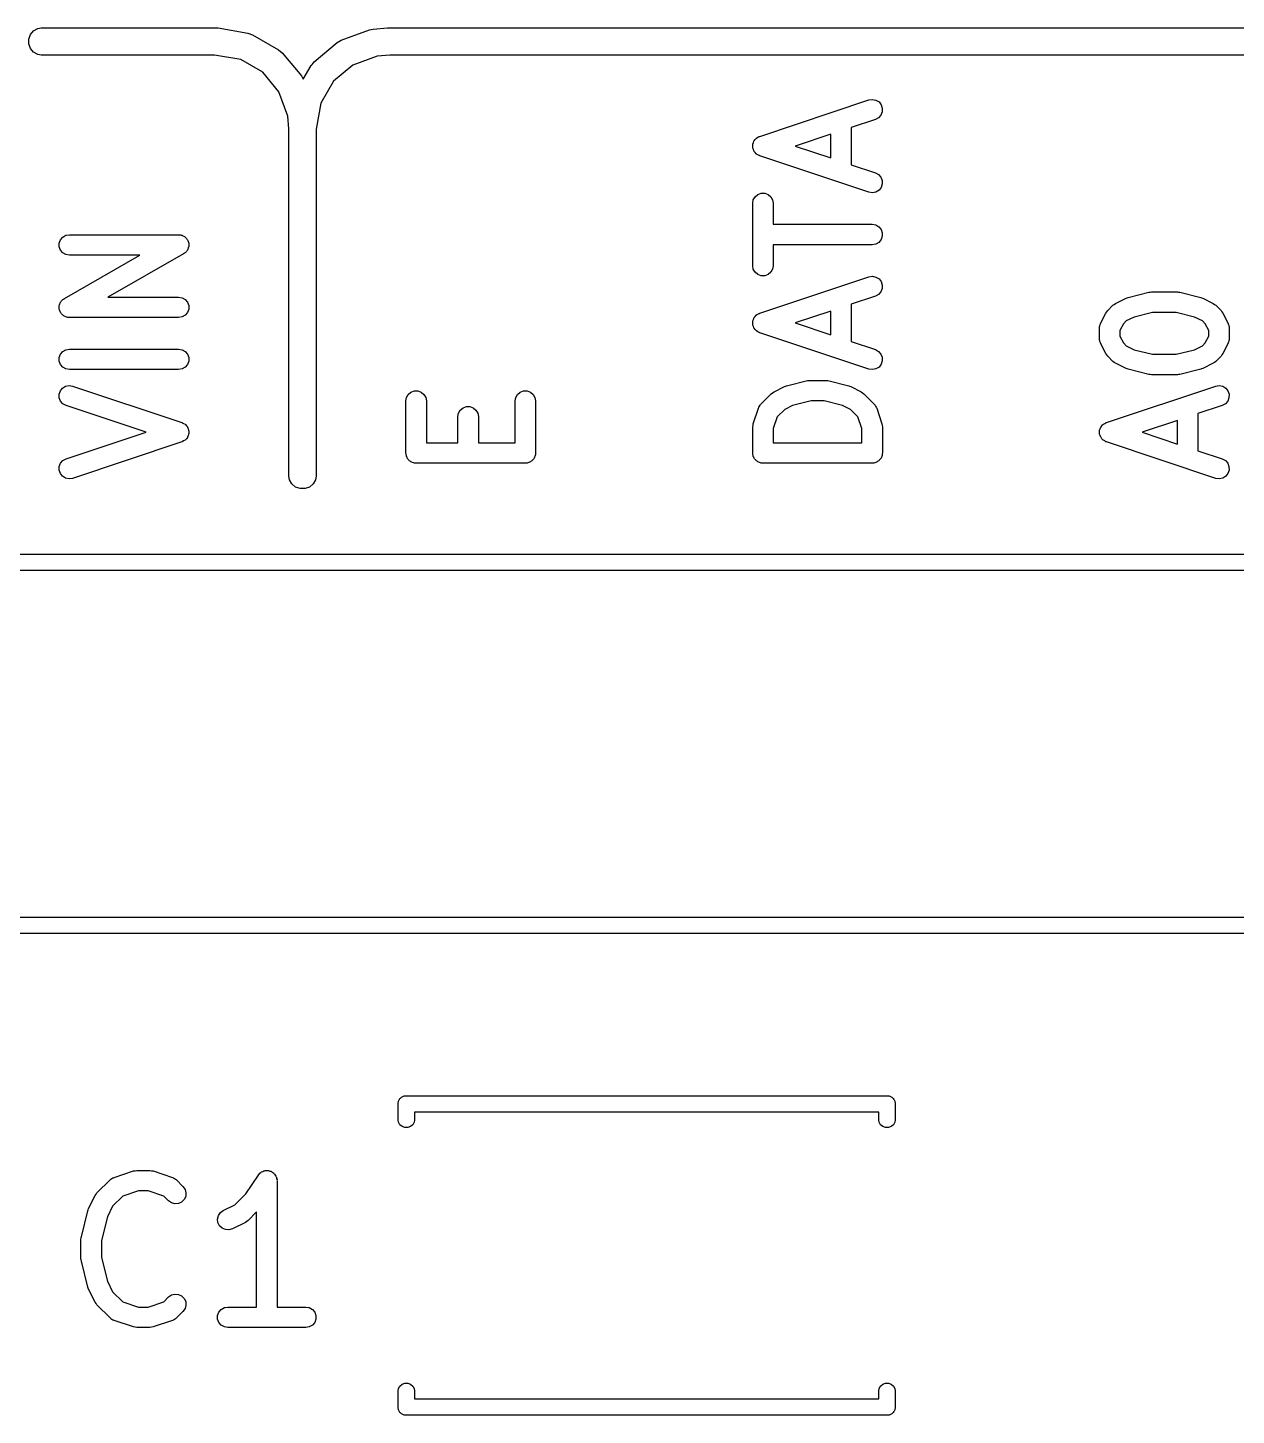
# Model space of a CAD drawing. Extents: x 105.8 to 188.8, y -135.8 to -88.1.
# Drawn here: x 146.58 to 155.43, y -98.96 to -88.8 of the extents above; entities that cross this region are included whole.
import ezdxf

# ---------------------------------------------------------------- set-up
doc = ezdxf.new("R2010")
doc.units = 0
doc.header["$MEASUREMENT"] = 0
doc.layers.add('BLACK', color=7, linetype='CONTINUOUS')

msp = doc.modelspace()

# ---------------------------------------------------------------- linework, layer by layer
at = {"layer": 'BLACK', "linetype": 'CONTINUOUS'}
for p, q in [((146.585, -88.8824), (146.597, -88.8492)), ((146.585, -88.9176), (146.585, -88.8824)), ((146.597, -88.8492), (146.62, -88.8222)), ((146.62, -88.8222), (146.65, -88.8046)), ((146.65, -88.8046), (146.676, -88.8)), ((146.676, -88.8), (147.964, -88.8)), ((147.964, -88.8), (147.972, -88.8015)), ((147.972, -88.8015), (147.972, -88.8015)), ((147.972, -88.8015), (148.19, -88.8398)), ((148.19, -88.8398), (148.222, -88.8517)), ((148.222, -88.8517), (148.222, -88.8517)), ((148.222, -88.8517), (148.413, -88.962)), ((148.843, -88.9085), (148.873, -88.8911)), ((148.873, -88.8911), (149.081, -88.8157)), ((149.081, -88.8157), (149.093, -88.8134)), ((149.093, -88.8134), (149.106, -88.81)), ((149.106, -88.81), (149.212, -88.8008)), ((149.212, -88.8008), (149.216, -88.8)), ((149.216, -88.8), (155.584, -88.8)), ((146.597, -88.9508), (146.585, -88.9176)), ((146.62, -88.9778), (146.597, -88.9508)), ((146.65, -88.9954), (146.62, -88.9778)), ((146.676, -89), (146.65, -88.9954)), ((147.946, -89), (146.676, -89)), ((148.137, -89.0337), (147.946, -89)), ((148.413, -88.962), (148.44, -88.9843)), ((148.44, -88.9843), (148.582, -89.1532)), ((148.674, -89.0502), (148.843, -88.9085)), ((149.229, -89), (149.137, -89.0081)), ((155.584, -89), (149.229, -89)), ((148.298, -89.1263), (148.137, -89.0337)), ((148.595, -89.176), (148.652, -89.0768)), ((148.652, -89.0768), (148.659, -89.0689)), ((148.659, -89.0689), (148.674, -89.0502)), ((148.958, -89.073), (148.816, -89.1921)), ((149.137, -89.0081), (148.958, -89.073)), ((148.417, -89.2683), (148.298, -89.1263)), ((148.582, -89.1532), (148.595, -89.176)), ((148.816, -89.1921), (148.724, -89.3525)), ((148.482, -89.4466), (148.417, -89.2683)), ((148.724, -89.3525), (148.69, -89.5438)), ((151.938, -89.5953), (152.738, -89.3286)), ((152.738, -89.3286), (152.764, -89.3248)), ((152.764, -89.3248), (152.789, -89.33)), ((152.789, -89.33), (152.812, -89.3436)), ((152.812, -89.3436), (152.828, -89.364)), ((152.828, -89.364), (152.836, -89.3887)), ((152.836, -89.3887), (152.835, -89.4148)), ((148.49, -89.5394), (148.482, -89.4466)), ((152.786, -89.4709), (152.608, -89.53)), ((152.809, -89.4585), (152.786, -89.4709)), ((152.826, -89.439), (152.809, -89.4585)), ((152.835, -89.4148), (152.826, -89.439)), ((148.49, -92.0837), (148.49, -89.5394)), ((148.69, -89.5438), (148.69, -92.0837)), ((151.905, -89.6189), (151.912, -89.6103)), ((151.912, -89.6103), (151.914, -89.6092)), ((151.914, -89.6092), (151.915, -89.6077)), ((151.915, -89.6077), (151.925, -89.6024)), ((151.925, -89.6024), (151.934, -89.5967)), ((151.934, -89.5967), (151.936, -89.5962)), ((151.936, -89.5962), (151.938, -89.5953)), ((152.458, -89.58), (152.199, -89.6664)), ((152.458, -89.7528), (152.458, -89.58)), ((152.608, -89.53), (152.608, -89.8028)), ((151.888, -89.6514), (151.892, -89.6411)), ((151.888, -89.6534), (151.888, -89.6514)), ((151.888, -89.6554), (151.888, -89.6534)), ((151.888, -89.6664), (151.888, -89.6554)), ((151.888, -89.6774), (151.888, -89.6664)), ((151.888, -89.6794), (151.888, -89.6774)), ((151.888, -89.6814), (151.888, -89.6794)), ((151.892, -89.6917), (151.888, -89.6814)), ((151.892, -89.6411), (151.896, -89.6307)), ((151.896, -89.7021), (151.892, -89.6917)), ((151.896, -89.6307), (151.897, -89.6291)), ((151.897, -89.7037), (151.896, -89.7021)), ((151.897, -89.6291), (151.898, -89.6271)), ((151.898, -89.7057), (151.897, -89.7037)), ((151.898, -89.6271), (151.905, -89.6189)), ((151.905, -89.7139), (151.898, -89.7057)), ((152.199, -89.6664), (152.458, -89.7528)), ((151.912, -89.7225), (151.905, -89.7139)), ((151.914, -89.7236), (151.912, -89.7225)), ((151.915, -89.7252), (151.914, -89.7236)), ((151.925, -89.7304), (151.915, -89.7252)), ((151.934, -89.7362), (151.925, -89.7304)), ((151.936, -89.7366), (151.934, -89.7362)), ((151.938, -89.7376), (151.936, -89.7366)), ((152.738, -90.0042), (151.938, -89.7376)), ((152.608, -89.8028), (152.786, -89.8619)), ((152.786, -89.8619), (152.809, -89.8743)), ((152.809, -89.8743), (152.826, -89.8938)), ((152.826, -89.8938), (152.835, -89.918)), ((151.924, -90.0205), (151.949, -90.0116)), ((151.949, -90.0116), (151.975, -90.0116)), ((151.975, -90.0116), (151.999, -90.0205)), ((152.764, -90.008), (152.738, -90.0042)), ((152.789, -90.0028), (152.764, -90.008)), ((152.812, -89.9892), (152.789, -90.0028)), ((152.828, -89.9688), (152.812, -89.9892)), ((152.836, -89.9441), (152.828, -89.9688)), ((152.835, -89.918), (152.836, -89.9441)), ((151.887, -90.0855), (151.891, -90.0598)), ((151.887, -90.5426), (151.887, -90.0855)), ((151.891, -90.0598), (151.904, -90.0372)), ((151.904, -90.0372), (151.924, -90.0205)), ((151.999, -90.0205), (152.019, -90.0372)), ((152.019, -90.0372), (152.032, -90.0598)), ((152.032, -90.0598), (152.037, -90.0855)), ((152.037, -90.0855), (152.037, -90.239)), ((146.834, -90.3328), (146.856, -90.3197)), ((146.856, -90.3197), (146.882, -90.3152)), ((146.882, -90.3152), (147.682, -90.3152)), ((147.682, -90.3152), (147.689, -90.3164)), ((147.689, -90.3164), (147.695, -90.3164)), ((147.695, -90.3164), (147.701, -90.3186)), ((147.701, -90.3186), (147.708, -90.3197)), ((147.708, -90.3197), (147.713, -90.3231)), ((152.037, -90.239), (152.762, -90.239)), ((152.762, -90.239), (152.788, -90.2435)), ((152.788, -90.2435), (152.81, -90.2566)), ((152.81, -90.2566), (152.827, -90.2765)), ((152.827, -90.2765), (152.836, -90.301)), ((152.836, -90.301), (152.836, -90.327)), ((146.808, -90.3772), (146.817, -90.3527)), ((146.808, -90.4032), (146.808, -90.3772)), ((146.817, -90.4277), (146.808, -90.4032)), ((146.817, -90.3527), (146.834, -90.3328)), ((147.713, -90.3231), (147.72, -90.3254)), ((147.72, -90.3254), (147.725, -90.3296)), ((147.725, -90.3296), (147.73, -90.3328)), ((147.73, -90.3328), (147.734, -90.3379)), ((147.734, -90.3379), (147.74, -90.3423)), ((147.74, -90.3423), (147.743, -90.3478)), ((147.743, -90.3478), (147.747, -90.3527)), ((147.747, -90.3527), (147.749, -90.359)), ((147.749, -90.4217), (147.747, -90.4277)), ((147.749, -90.359), (147.752, -90.3649)), ((147.752, -90.4162), (147.749, -90.4217)), ((147.752, -90.3649), (147.754, -90.3712)), ((147.753, -90.4096), (147.752, -90.4162)), ((147.756, -90.4032), (147.753, -90.4096)), ((147.754, -90.3712), (147.756, -90.3772)), ((147.756, -90.3772), (147.756, -90.3839)), ((147.756, -90.3839), (147.757, -90.3905)), ((147.757, -90.3905), (147.756, -90.3968)), ((147.756, -90.3968), (147.756, -90.4032)), ((152.762, -90.389), (152.037, -90.389)), ((152.037, -90.389), (152.037, -90.5426)), ((152.788, -90.3845), (152.762, -90.389)), ((152.81, -90.3715), (152.788, -90.3845)), ((152.827, -90.3515), (152.81, -90.3715)), ((152.836, -90.327), (152.827, -90.3515)), ((146.834, -90.4477), (146.817, -90.4277)), ((146.856, -90.4607), (146.834, -90.4477)), ((146.845, -90.7822), (147.399, -90.4652)), ((146.882, -90.4652), (146.856, -90.4607)), ((147.399, -90.4652), (146.882, -90.4652)), ((147.719, -90.4553), (147.164, -90.7724)), ((147.724, -90.451), (147.719, -90.4553)), ((147.73, -90.4477), (147.724, -90.451)), ((147.734, -90.4428), (147.73, -90.4477)), ((147.739, -90.4387), (147.734, -90.4428)), ((147.743, -90.4329), (147.739, -90.4387)), ((147.747, -90.4277), (147.743, -90.4329)), ((151.891, -90.5682), (151.887, -90.5426)), ((151.904, -90.5908), (151.891, -90.5682)), ((151.924, -90.6075), (151.904, -90.5908)), ((151.949, -90.6165), (151.924, -90.6075)), ((151.938, -90.8905), (152.738, -90.6238)), ((151.975, -90.6165), (151.949, -90.6165)), ((151.999, -90.6075), (151.975, -90.6165)), ((152.019, -90.5908), (151.999, -90.6075)), ((152.032, -90.5682), (152.019, -90.5908)), ((152.037, -90.5426), (152.032, -90.5682)), ((152.738, -90.6238), (152.764, -90.62)), ((152.764, -90.62), (152.789, -90.6252)), ((152.789, -90.6252), (152.812, -90.6389)), ((152.812, -90.6389), (152.828, -90.6593)), ((152.835, -90.71), (152.826, -90.7342)), ((152.828, -90.6593), (152.836, -90.684)), ((152.836, -90.684), (152.835, -90.71)), ((146.808, -90.8343), (146.81, -90.828)), ((146.81, -90.828), (146.812, -90.8214)), ((146.812, -90.8214), (146.815, -90.8159)), ((146.815, -90.8159), (146.817, -90.8099)), ((146.817, -90.8099), (146.821, -90.8047)), ((146.821, -90.8047), (146.825, -90.7989)), ((146.825, -90.7989), (146.83, -90.7948)), ((146.83, -90.7948), (146.834, -90.7899)), ((146.834, -90.7899), (146.84, -90.7865)), ((146.84, -90.7865), (146.845, -90.7822)), ((147.164, -90.7724), (147.682, -90.7724)), ((147.682, -90.7724), (147.708, -90.7769)), ((147.708, -90.7769), (147.73, -90.7899)), ((147.73, -90.7899), (147.747, -90.8099)), ((147.747, -90.8099), (147.756, -90.8343)), ((152.786, -90.7661), (152.608, -90.8252)), ((152.608, -90.8252), (152.608, -91.0981)), ((152.809, -90.7537), (152.786, -90.7661)), ((152.826, -90.7342), (152.809, -90.7537)), ((154.525, -90.8324), (154.535, -90.8255)), ((154.535, -90.8255), (154.545, -90.8184)), ((154.545, -90.8184), (154.621, -90.7803)), ((154.621, -90.7803), (154.629, -90.7779)), ((154.629, -90.7779), (154.636, -90.7746)), ((154.636, -90.7746), (154.788, -90.7365)), ((154.788, -90.7365), (154.798, -90.7359)), ((154.798, -90.7359), (154.807, -90.7343)), ((154.807, -90.7343), (154.997, -90.7343)), ((154.997, -90.7343), (155.006, -90.7359)), ((155.006, -90.7359), (155.015, -90.7365)), ((155.015, -90.7365), (155.168, -90.7746)), ((155.168, -90.7746), (155.175, -90.7779)), ((155.175, -90.7779), (155.183, -90.7803)), ((155.183, -90.7803), (155.259, -90.8184)), ((155.259, -90.8184), (155.269, -90.8255)), ((155.269, -90.8255), (155.279, -90.8324)), ((146.807, -90.847), (146.808, -90.8407)), ((146.808, -90.8537), (146.807, -90.847)), ((146.808, -90.8407), (146.808, -90.8343)), ((146.808, -90.8604), (146.808, -90.8537)), ((146.81, -90.8664), (146.808, -90.8604)), ((146.811, -90.8727), (146.81, -90.8664)), ((146.815, -90.8785), (146.811, -90.8727)), ((146.817, -90.8849), (146.815, -90.8785)), ((146.821, -90.8898), (146.817, -90.8849)), ((146.824, -90.8953), (146.821, -90.8898)), ((146.829, -90.8997), (146.824, -90.8953)), ((146.834, -90.9048), (146.829, -90.8997)), ((146.839, -90.908), (146.834, -90.9048)), ((146.844, -90.9121), (146.839, -90.908)), ((146.85, -90.9145), (146.844, -90.9121)), ((146.856, -90.9178), (146.85, -90.9145)), ((146.863, -90.9189), (146.856, -90.9178)), ((146.869, -90.9212), (146.863, -90.9189)), ((146.875, -90.9212), (146.869, -90.9212)), ((146.882, -90.9224), (146.875, -90.9212)), ((147.682, -90.9224), (146.882, -90.9224)), ((147.708, -90.9178), (147.682, -90.9224)), ((147.73, -90.9048), (147.708, -90.9178)), ((147.747, -90.8849), (147.73, -90.9048)), ((147.756, -90.8604), (147.747, -90.8849)), ((147.756, -90.8343), (147.756, -90.8604)), ((151.892, -90.9364), (151.896, -90.9259)), ((151.896, -90.9259), (151.897, -90.9243)), ((151.897, -90.9243), (151.898, -90.9224)), ((151.898, -90.9224), (151.905, -90.9141)), ((151.905, -90.9141), (151.912, -90.9055)), ((151.912, -90.9055), (151.914, -90.9044)), ((151.914, -90.9044), (151.915, -90.9029)), ((151.915, -90.9029), (151.925, -90.8977)), ((151.925, -90.8977), (151.934, -90.8919)), ((151.934, -90.8919), (151.936, -90.8915)), ((151.936, -90.8915), (151.938, -90.8905)), ((152.458, -90.8752), (152.199, -90.9616)), ((152.458, -91.0481), (152.458, -90.8752)), ((154.435, -90.9662), (154.473, -90.89)), ((154.473, -90.89), (154.48, -90.8804)), ((154.48, -90.8804), (154.487, -90.8705)), ((154.487, -90.8705), (154.525, -90.8324)), ((154.68, -90.9181), (154.623, -90.9471)), ((154.816, -90.8843), (154.68, -90.9181)), ((154.988, -90.8843), (154.816, -90.8843)), ((155.123, -90.9181), (154.988, -90.8843)), ((155.181, -90.9471), (155.123, -90.9181)), ((155.279, -90.8324), (155.317, -90.8705)), ((155.317, -90.8705), (155.324, -90.8803)), ((155.324, -90.8803), (155.331, -90.89)), ((155.331, -90.89), (155.369, -90.9662)), ((151.888, -90.9466), (151.892, -90.9364)), ((151.888, -90.9487), (151.888, -90.9466)), ((151.888, -90.9506), (151.888, -90.9487)), ((151.888, -90.9616), (151.888, -90.9506)), ((151.888, -90.9726), (151.888, -90.9616)), ((151.888, -90.9746), (151.888, -90.9726)), ((151.888, -90.9767), (151.888, -90.9746)), ((151.892, -90.9869), (151.888, -90.9767)), ((151.896, -90.9974), (151.892, -90.9869)), ((151.897, -90.999), (151.896, -90.9974)), ((151.898, -91.0009), (151.897, -90.999)), ((151.905, -91.0091), (151.898, -91.0009)), ((151.912, -91.0178), (151.905, -91.0091)), ((151.914, -91.0188), (151.912, -91.0178)), ((151.915, -91.0204), (151.914, -91.0188)), ((151.925, -91.0256), (151.915, -91.0204)), ((151.934, -91.0314), (151.925, -91.0256)), ((151.936, -91.0318), (151.934, -91.0314)), ((151.938, -91.0328), (151.936, -91.0318)), ((152.738, -91.2995), (151.938, -91.0328)), ((152.199, -90.9616), (152.458, -91.0481)), ((154.427, -90.9912), (154.43, -90.9827)), ((154.428, -90.9955), (154.427, -90.9912)), ((154.427, -90.9997), (154.428, -90.9955)), ((154.427, -91.0759), (154.427, -90.9997)), ((154.43, -90.9827), (154.431, -90.9741)), ((154.431, -90.9741), (154.434, -90.9703)), ((154.434, -90.9703), (154.435, -90.9662)), ((154.602, -90.968), (154.577, -91.0174)), ((154.577, -91.0174), (154.577, -91.0582)), ((154.623, -90.9471), (154.602, -90.968)), ((155.202, -90.968), (155.181, -90.9471)), ((155.227, -91.0174), (155.202, -90.968)), ((155.227, -91.0582), (155.227, -91.0174)), ((155.369, -90.9662), (155.37, -90.9703)), ((155.37, -90.9703), (155.372, -90.9741)), ((155.372, -90.9741), (155.374, -90.9827)), ((155.374, -90.9827), (155.376, -90.9912)), ((155.376, -90.9912), (155.376, -90.9955)), ((155.376, -90.9955), (155.377, -90.9997)), ((155.377, -90.9997), (155.377, -91.0759)), ((152.608, -91.0981), (152.786, -91.1572)), ((154.428, -91.0802), (154.427, -91.0759)), ((154.427, -91.0845), (154.428, -91.0802)), ((154.43, -91.0929), (154.427, -91.0845)), ((154.431, -91.1016), (154.43, -91.0929)), ((154.434, -91.1053), (154.431, -91.1016)), ((154.435, -91.1095), (154.434, -91.1053)), ((154.473, -91.1857), (154.435, -91.1095)), ((154.577, -91.0582), (154.602, -91.1077)), ((154.602, -91.1077), (154.623, -91.1286)), ((154.623, -91.1286), (154.68, -91.1575)), ((155.123, -91.1575), (155.181, -91.1286)), ((155.181, -91.1286), (155.202, -91.1077)), ((155.202, -91.1077), (155.227, -91.0582)), ((155.369, -91.1095), (155.331, -91.1857)), ((155.37, -91.1053), (155.369, -91.1095)), ((155.372, -91.1016), (155.37, -91.1053)), ((155.374, -91.0929), (155.372, -91.1016)), ((155.376, -91.0845), (155.374, -91.0929)), ((155.377, -91.0759), (155.376, -91.0802)), ((155.376, -91.0802), (155.376, -91.0845)), ((146.808, -91.2153), (146.817, -91.1908)), ((146.808, -91.2413), (146.808, -91.2153)), ((146.817, -91.1908), (146.834, -91.1709)), ((146.834, -91.1709), (146.856, -91.1578)), ((146.856, -91.1578), (146.882, -91.1533)), ((146.882, -91.1533), (147.682, -91.1533)), ((147.682, -91.1533), (147.708, -91.1578)), ((147.708, -91.1578), (147.73, -91.1709)), ((147.73, -91.1709), (147.747, -91.1908)), ((147.747, -91.1908), (147.756, -91.2153)), ((147.756, -91.2153), (147.756, -91.2413)), ((152.786, -91.1572), (152.809, -91.1696)), ((152.809, -91.1696), (152.826, -91.189)), ((152.826, -91.189), (152.835, -91.2133)), ((152.835, -91.2133), (152.836, -91.2393)), ((154.48, -91.1953), (154.473, -91.1857)), ((154.487, -91.2052), (154.48, -91.1953)), ((154.525, -91.2432), (154.487, -91.2052)), ((154.68, -91.1575), (154.816, -91.1914)), ((154.816, -91.1914), (154.988, -91.1914)), ((154.988, -91.1914), (155.123, -91.1575)), ((155.317, -91.2052), (155.279, -91.2432)), ((155.324, -91.1953), (155.317, -91.2052)), ((155.331, -91.1857), (155.324, -91.1953)), ((146.817, -91.2658), (146.808, -91.2413)), ((146.834, -91.2858), (146.817, -91.2658)), ((146.856, -91.2988), (146.834, -91.2858)), ((146.882, -91.3033), (146.856, -91.2988)), ((147.682, -91.3033), (146.882, -91.3033)), ((147.708, -91.2988), (147.682, -91.3033)), ((147.73, -91.2858), (147.708, -91.2988)), ((147.747, -91.2658), (147.73, -91.2858)), ((147.756, -91.2413), (147.747, -91.2658)), ((152.764, -91.3033), (152.738, -91.2995)), ((152.789, -91.2981), (152.764, -91.3033)), ((152.812, -91.2844), (152.789, -91.2981)), ((152.828, -91.264), (152.812, -91.2844)), ((152.836, -91.2393), (152.828, -91.264)), ((154.535, -91.2501), (154.525, -91.2432)), ((154.545, -91.2573), (154.535, -91.2501)), ((154.621, -91.2954), (154.545, -91.2573)), ((154.629, -91.2977), (154.621, -91.2954)), ((154.636, -91.3011), (154.629, -91.2977)), ((154.788, -91.3392), (154.636, -91.3011)), ((155.168, -91.3011), (155.015, -91.3392)), ((155.175, -91.2977), (155.168, -91.3011)), ((155.183, -91.2954), (155.175, -91.2977)), ((155.259, -91.2573), (155.183, -91.2954)), ((155.269, -91.2501), (155.259, -91.2573)), ((155.279, -91.2432), (155.269, -91.2501)), ((146.816, -91.4593), (146.832, -91.4389)), ((146.832, -91.4389), (146.854, -91.4252)), ((146.854, -91.4252), (146.88, -91.42)), ((146.88, -91.42), (146.906, -91.4238)), ((146.906, -91.4238), (147.706, -91.6905)), ((152.043, -91.466), (152.119, -91.4279)), ((152.119, -91.4279), (152.127, -91.4256)), ((152.127, -91.4256), (152.134, -91.4222)), ((152.134, -91.4222), (152.287, -91.3841)), ((152.287, -91.3841), (152.296, -91.3835)), ((152.296, -91.3835), (152.305, -91.3819)), ((152.305, -91.3819), (152.419, -91.3819)), ((152.419, -91.3819), (152.428, -91.3835)), ((152.428, -91.3835), (152.437, -91.3841)), ((152.437, -91.3841), (152.59, -91.4222)), ((152.59, -91.4222), (152.597, -91.4256)), ((152.597, -91.4256), (152.605, -91.4279)), ((152.605, -91.4279), (152.681, -91.466)), ((154.478, -91.6905), (155.278, -91.4238)), ((154.798, -91.3398), (154.788, -91.3392)), ((154.807, -91.3414), (154.798, -91.3398)), ((154.997, -91.3414), (154.807, -91.3414)), ((155.006, -91.3398), (154.997, -91.3414)), ((155.015, -91.3392), (155.006, -91.3398)), ((155.278, -91.4238), (155.304, -91.42)), ((155.304, -91.42), (155.329, -91.4252)), ((155.329, -91.4252), (155.352, -91.4389)), ((155.352, -91.4389), (155.368, -91.4593)), ((146.808, -91.484), (146.816, -91.4593)), ((146.808, -91.51), (146.808, -91.484)), ((146.818, -91.5342), (146.808, -91.51)), ((146.835, -91.5537), (146.818, -91.5342)), ((149.347, -91.5331), (149.351, -91.5074)), ((149.347, -91.914), (149.347, -91.5331)), ((149.351, -91.5074), (149.364, -91.4849)), ((149.364, -91.4849), (149.384, -91.4681)), ((149.384, -91.4681), (149.409, -91.4592)), ((149.409, -91.4592), (149.435, -91.4592)), ((149.435, -91.4592), (149.459, -91.4681)), ((149.459, -91.4681), (149.479, -91.4849)), ((149.479, -91.4849), (149.492, -91.5074)), ((149.492, -91.5074), (149.497, -91.5331)), ((149.497, -91.5331), (149.497, -91.839)), ((150.147, -91.5331), (150.151, -91.5074)), ((150.147, -91.839), (150.147, -91.5331)), ((150.151, -91.5074), (150.164, -91.4849)), ((150.164, -91.4849), (150.184, -91.4681)), ((150.184, -91.4681), (150.209, -91.4592)), ((150.209, -91.4592), (150.235, -91.4592)), ((150.235, -91.4592), (150.259, -91.4681)), ((150.259, -91.4681), (150.279, -91.4849)), ((150.279, -91.4849), (150.292, -91.5074)), ((150.292, -91.5074), (150.297, -91.5331)), ((150.297, -91.5331), (150.297, -91.914)), ((151.947, -91.5562), (152.023, -91.48)), ((152.023, -91.48), (152.033, -91.4731)), ((152.033, -91.4731), (152.043, -91.466)), ((152.314, -91.5319), (152.179, -91.5657)), ((152.41, -91.5319), (152.314, -91.5319)), ((152.545, -91.5657), (152.41, -91.5319)), ((152.681, -91.466), (152.691, -91.4732)), ((152.691, -91.4732), (152.701, -91.48)), ((152.701, -91.48), (152.777, -91.5562)), ((155.366, -91.5342), (155.349, -91.5537)), ((155.375, -91.51), (155.366, -91.5342)), ((155.368, -91.4593), (155.376, -91.484)), ((155.376, -91.484), (155.375, -91.51)), ((146.858, -91.5661), (146.835, -91.5537)), ((147.445, -91.7616), (146.858, -91.5661)), ((149.728, -91.6474), (149.732, -91.6217)), ((149.732, -91.6217), (149.745, -91.5991)), ((149.745, -91.5991), (149.765, -91.5824)), ((149.765, -91.5824), (149.79, -91.5735)), ((149.79, -91.5735), (149.816, -91.5735)), ((149.816, -91.5735), (149.84, -91.5824)), ((149.84, -91.5824), (149.86, -91.5991)), ((149.86, -91.5991), (149.873, -91.6217)), ((149.873, -91.6217), (149.878, -91.6474)), ((151.891, -91.6998), (151.929, -91.5855)), ((151.929, -91.5855), (151.931, -91.5817)), ((151.931, -91.5817), (151.932, -91.5776)), ((151.932, -91.5776), (151.937, -91.5704)), ((151.937, -91.5704), (151.941, -91.5626)), ((151.941, -91.5626), (151.944, -91.5598)), ((151.944, -91.5598), (151.947, -91.5562)), ((152.121, -91.5947), (152.066, -91.6498)), ((152.179, -91.5657), (152.121, -91.5947)), ((152.603, -91.5947), (152.545, -91.5657)), ((152.658, -91.6498), (152.603, -91.5947)), ((152.777, -91.5562), (152.779, -91.5598)), ((152.779, -91.5598), (152.783, -91.5626)), ((152.783, -91.5626), (152.787, -91.5704)), ((152.787, -91.5704), (152.792, -91.5776)), ((152.792, -91.5776), (152.793, -91.5817)), ((152.793, -91.5817), (152.795, -91.5855)), ((152.795, -91.5855), (152.833, -91.6998)), ((155.326, -91.5661), (155.148, -91.6252)), ((155.148, -91.6252), (155.148, -91.8981)), ((155.349, -91.5537), (155.326, -91.5661)), ((147.706, -91.6905), (147.707, -91.6915)), ((147.707, -91.6915), (147.709, -91.6919)), ((147.709, -91.6919), (147.719, -91.6977)), ((147.719, -91.6977), (147.729, -91.7029)), ((147.729, -91.7029), (147.73, -91.7044)), ((147.73, -91.7044), (147.732, -91.7055)), ((147.732, -91.7055), (147.739, -91.7141)), ((147.739, -91.7141), (147.746, -91.7224)), ((147.746, -91.7224), (147.747, -91.7243)), ((147.747, -91.7243), (147.748, -91.7259)), ((147.748, -91.7259), (147.751, -91.7364)), ((147.751, -91.7364), (147.755, -91.7466)), ((149.728, -91.839), (149.728, -91.6474)), ((149.878, -91.6474), (149.878, -91.839)), ((151.887, -91.7235), (151.889, -91.7117)), ((151.887, -91.914), (151.887, -91.7235)), ((151.889, -91.7117), (151.891, -91.6998)), ((152.066, -91.6498), (152.037, -91.7357)), ((152.037, -91.7357), (152.037, -91.839)), ((152.687, -91.7357), (152.658, -91.6498)), ((152.687, -91.839), (152.687, -91.7357)), ((152.833, -91.6998), (152.835, -91.7117)), ((152.835, -91.7117), (152.837, -91.7235)), ((152.837, -91.7235), (152.837, -91.914)), ((154.428, -91.7466), (154.432, -91.7364)), ((154.432, -91.7364), (154.436, -91.7259)), ((154.436, -91.7259), (154.437, -91.7243)), ((154.437, -91.7243), (154.438, -91.7224)), ((154.438, -91.7224), (154.445, -91.7141)), ((154.445, -91.7141), (154.452, -91.7055)), ((154.452, -91.7055), (154.454, -91.7044)), ((154.454, -91.7044), (154.455, -91.7029)), ((154.455, -91.7029), (154.465, -91.6977)), ((154.465, -91.6977), (154.474, -91.6919)), ((154.474, -91.6919), (154.476, -91.6915)), ((154.476, -91.6915), (154.478, -91.6905)), ((154.998, -91.6752), (154.739, -91.7616)), ((154.998, -91.8481), (154.998, -91.6752)), ((146.858, -91.9572), (147.445, -91.7616)), ((147.706, -91.8328), (146.906, -92.0995)), ((147.707, -91.8318), (147.706, -91.8328)), ((147.709, -91.8314), (147.707, -91.8318)), ((147.719, -91.8256), (147.709, -91.8314)), ((147.729, -91.8204), (147.719, -91.8256)), ((147.73, -91.8188), (147.729, -91.8204)), ((147.732, -91.8178), (147.73, -91.8188)), ((147.739, -91.8091), (147.732, -91.8178)), ((147.746, -91.8009), (147.739, -91.8091)), ((147.747, -91.799), (147.746, -91.8009)), ((147.748, -91.7974), (147.747, -91.799)), ((147.751, -91.7869), (147.748, -91.7974)), ((147.755, -91.7767), (147.751, -91.7869)), ((147.755, -91.7466), (147.755, -91.7487)), ((147.755, -91.7487), (147.756, -91.7506)), ((147.756, -91.7726), (147.755, -91.7746)), ((147.755, -91.7746), (147.755, -91.7767)), ((147.756, -91.7506), (147.756, -91.7616)), ((147.756, -91.7616), (147.756, -91.7726)), ((149.497, -91.839), (149.728, -91.839)), ((149.878, -91.839), (150.147, -91.839)), ((152.037, -91.839), (152.687, -91.839)), ((154.428, -91.7487), (154.428, -91.7466)), ((154.428, -91.7506), (154.428, -91.7487)), ((154.428, -91.7616), (154.428, -91.7506)), ((154.428, -91.7726), (154.428, -91.7616)), ((154.428, -91.7746), (154.428, -91.7726)), ((154.428, -91.7767), (154.428, -91.7746)), ((154.432, -91.7869), (154.428, -91.7767)), ((154.436, -91.7974), (154.432, -91.7869)), ((154.437, -91.799), (154.436, -91.7974)), ((154.438, -91.8009), (154.437, -91.799)), ((154.445, -91.8091), (154.438, -91.8009)), ((154.452, -91.8178), (154.445, -91.8091)), ((154.454, -91.8188), (154.452, -91.8178)), ((154.455, -91.8204), (154.454, -91.8188)), ((154.465, -91.8256), (154.455, -91.8204)), ((154.474, -91.8314), (154.465, -91.8256)), ((154.476, -91.8318), (154.474, -91.8314)), ((154.478, -91.8328), (154.476, -91.8318)), ((155.278, -92.0995), (154.478, -91.8328)), ((154.739, -91.7616), (154.998, -91.8481)), ((149.348, -91.9205), (149.347, -91.914)), ((149.348, -91.927), (149.348, -91.9205)), ((149.35, -91.9332), (149.348, -91.927)), ((149.351, -91.9397), (149.35, -91.9332)), ((149.355, -91.9454), (149.351, -91.9397)), ((149.357, -91.9515), (149.355, -91.9454)), ((150.289, -91.9454), (150.287, -91.9515)), ((150.292, -91.9397), (150.289, -91.9454)), ((150.294, -91.9332), (150.292, -91.9397)), ((150.296, -91.927), (150.294, -91.9332)), ((150.297, -91.914), (150.296, -91.9205)), ((150.296, -91.9205), (150.296, -91.927)), ((151.888, -91.9205), (151.887, -91.914)), ((151.888, -91.927), (151.888, -91.9205)), ((151.89, -91.9332), (151.888, -91.927)), ((151.891, -91.9397), (151.89, -91.9332)), ((151.895, -91.9454), (151.891, -91.9397)), ((151.897, -91.9515), (151.895, -91.9454)), ((152.829, -91.9454), (152.827, -91.9515)), ((152.832, -91.9397), (152.829, -91.9454)), ((152.834, -91.9332), (152.832, -91.9397)), ((152.836, -91.927), (152.834, -91.9332)), ((152.837, -91.914), (152.836, -91.9205)), ((152.836, -91.9205), (152.836, -91.927)), ((155.148, -91.8981), (155.326, -91.9572)), ((146.808, -92.0133), (146.818, -91.989)), ((146.808, -92.0393), (146.808, -92.0133)), ((146.816, -92.064), (146.808, -92.0393)), ((146.818, -91.989), (146.835, -91.9696)), ((146.835, -91.9696), (146.858, -91.9572)), ((149.361, -91.9565), (149.357, -91.9515)), ((149.364, -91.9622), (149.361, -91.9565)), ((149.369, -91.9664), (149.364, -91.9622)), ((149.374, -91.9715), (149.369, -91.9664)), ((149.379, -91.9748), (149.374, -91.9715)), ((149.384, -91.979), (149.379, -91.9748)), ((149.391, -91.9812), (149.384, -91.979)), ((149.396, -91.9845), (149.391, -91.9812)), ((149.403, -91.9856), (149.396, -91.9845)), ((149.409, -91.9879), (149.403, -91.9856)), ((149.415, -91.9879), (149.409, -91.9879)), ((149.422, -91.989), (149.415, -91.9879)), ((150.222, -91.989), (149.422, -91.989)), ((150.228, -91.9879), (150.222, -91.989)), ((150.235, -91.9879), (150.228, -91.9879)), ((150.241, -91.9856), (150.235, -91.9879)), ((150.248, -91.9845), (150.241, -91.9856)), ((150.253, -91.9812), (150.248, -91.9845)), ((150.259, -91.979), (150.253, -91.9812)), ((150.264, -91.9748), (150.259, -91.979)), ((150.27, -91.9715), (150.264, -91.9748)), ((150.274, -91.9664), (150.27, -91.9715)), ((150.279, -91.9622), (150.274, -91.9664)), ((150.283, -91.9565), (150.279, -91.9622)), ((150.287, -91.9515), (150.283, -91.9565)), ((151.901, -91.9565), (151.897, -91.9515)), ((151.904, -91.9622), (151.901, -91.9565)), ((151.909, -91.9664), (151.904, -91.9622)), ((151.914, -91.9715), (151.909, -91.9664)), ((151.919, -91.9748), (151.914, -91.9715)), ((151.924, -91.979), (151.919, -91.9748)), ((151.931, -91.9812), (151.924, -91.979)), ((151.936, -91.9845), (151.931, -91.9812)), ((151.943, -91.9856), (151.936, -91.9845)), ((151.949, -91.9879), (151.943, -91.9856)), ((151.955, -91.9879), (151.949, -91.9879)), ((151.962, -91.989), (151.955, -91.9879)), ((152.762, -91.989), (151.962, -91.989)), ((152.768, -91.9879), (152.762, -91.989)), ((152.775, -91.9879), (152.768, -91.9879)), ((152.781, -91.9856), (152.775, -91.9879)), ((152.788, -91.9845), (152.781, -91.9856)), ((152.793, -91.9812), (152.788, -91.9845)), ((152.799, -91.979), (152.793, -91.9812)), ((152.804, -91.9748), (152.799, -91.979)), ((152.81, -91.9715), (152.804, -91.9748)), ((152.814, -91.9664), (152.81, -91.9715)), ((152.819, -91.9622), (152.814, -91.9664)), ((152.823, -91.9565), (152.819, -91.9622)), ((152.827, -91.9515), (152.823, -91.9565)), ((155.326, -91.9572), (155.349, -91.9696)), ((155.349, -91.9696), (155.366, -91.989)), ((155.366, -91.989), (155.375, -92.0133)), ((155.376, -92.0393), (155.368, -92.064)), ((155.375, -92.0133), (155.376, -92.0393)), ((146.832, -92.0844), (146.816, -92.064)), ((146.854, -92.0981), (146.832, -92.0844)), ((146.88, -92.1033), (146.854, -92.0981)), ((146.906, -92.0995), (146.88, -92.1033)), ((148.495, -92.1097), (148.49, -92.0837)), ((148.512, -92.1403), (148.495, -92.1097)), ((148.539, -92.1629), (148.512, -92.1403)), ((148.668, -92.1403), (148.641, -92.1629)), ((148.685, -92.1097), (148.668, -92.1403)), ((148.69, -92.0837), (148.685, -92.1097)), ((155.304, -92.1033), (155.278, -92.0995)), ((155.329, -92.0981), (155.304, -92.1033)), ((155.352, -92.0844), (155.329, -92.0981)), ((155.368, -92.064), (155.352, -92.0844)), ((148.572, -92.175), (148.539, -92.1629)), ((148.608, -92.175), (148.572, -92.175)), ((148.641, -92.1629), (148.608, -92.175)), ((143.505, -92.6535), (186.755, -92.6535)), ((186.69, -92.7735), (143.57, -92.7735)), ((143.57, -95.3135), (186.69, -95.3135)), ((186.755, -95.4335), (143.505, -95.4335)), ((149.334, -96.6218), (149.339, -96.62)), ((149.339, -96.62), (149.345, -96.62)), ((149.345, -96.62), (149.345, -96.62)), ((149.345, -96.62), (152.875, -96.62)), ((152.875, -96.62), (152.881, -96.62)), ((152.875, -96.62), (152.875, -96.62)), ((152.881, -96.62), (152.886, -96.6218)), ((149.29, -96.6694), (149.292, -96.6644)), ((149.29, -96.6747), (149.29, -96.6694)), ((149.29, -96.6748), (149.29, -96.6747)), ((149.29, -96.7992), (149.29, -96.6748)), ((149.292, -96.6644), (149.293, -96.6592)), ((149.293, -96.6592), (149.295, -96.6545)), ((149.295, -96.6545), (149.297, -96.6495)), ((149.297, -96.6495), (149.301, -96.6455)), ((149.301, -96.6455), (149.303, -96.6408)), ((149.303, -96.6408), (149.307, -96.6374)), ((149.307, -96.6374), (149.311, -96.6333)), ((149.311, -96.6333), (149.315, -96.6307)), ((149.315, -96.6307), (149.32, -96.6272)), ((149.32, -96.6272), (149.325, -96.6254)), ((149.325, -96.6254), (149.329, -96.6227)), ((149.329, -96.6227), (149.334, -96.6218)), ((152.886, -96.6218), (152.891, -96.6227)), ((152.891, -96.6227), (152.895, -96.6254)), ((152.895, -96.6254), (152.9, -96.6272)), ((152.9, -96.6272), (152.905, -96.6307)), ((152.905, -96.6307), (152.909, -96.6333)), ((152.909, -96.6333), (152.913, -96.6374)), ((152.913, -96.6374), (152.917, -96.6408)), ((152.917, -96.6408), (152.919, -96.6455)), ((152.919, -96.6455), (152.923, -96.6495)), ((152.923, -96.6495), (152.925, -96.6545)), ((152.925, -96.6545), (152.927, -96.6592)), ((152.927, -96.6592), (152.928, -96.6644)), ((152.928, -96.6644), (152.93, -96.6694)), ((152.93, -96.6694), (152.93, -96.6747)), ((152.93, -96.6747), (152.93, -96.6748)), ((152.93, -96.6748), (152.93, -96.7992)), ((149.293, -96.8148), (149.29, -96.7992)), ((149.303, -96.8332), (149.293, -96.8148)), ((149.407, -96.8148), (149.397, -96.8332)), ((149.41, -96.7992), (149.407, -96.8148)), ((152.81, -96.74), (149.41, -96.74)), ((149.41, -96.74), (149.41, -96.7992)), ((152.81, -96.7992), (152.81, -96.74)), ((152.813, -96.8148), (152.81, -96.7992)), ((152.823, -96.8332), (152.813, -96.8148)), ((152.927, -96.8148), (152.917, -96.8332)), ((152.93, -96.7992), (152.927, -96.8148)), ((149.32, -96.8468), (149.303, -96.8332)), ((149.339, -96.854), (149.32, -96.8468)), ((149.361, -96.854), (149.339, -96.854)), ((149.38, -96.8468), (149.361, -96.854)), ((149.397, -96.8332), (149.38, -96.8468)), ((152.84, -96.8468), (152.823, -96.8332)), ((152.859, -96.854), (152.84, -96.8468)), ((152.881, -96.854), (152.859, -96.854)), ((152.9, -96.8468), (152.881, -96.854)), ((152.917, -96.8332), (152.9, -96.8468)), ((147.186, -97.2313), (147.194, -97.2271)), ((147.194, -97.2271), (147.201, -97.222)), ((147.201, -97.222), (147.205, -97.2209)), ((147.205, -97.2209), (147.209, -97.2188)), ((147.209, -97.2188), (147.352, -97.1712)), ((147.352, -97.1712), (147.364, -97.1695)), ((147.364, -97.1695), (147.376, -97.1674)), ((147.376, -97.1674), (147.471, -97.1674)), ((147.471, -97.1674), (147.483, -97.1695)), ((147.483, -97.1695), (147.495, -97.1712)), ((147.495, -97.1712), (147.637, -97.2188)), ((147.637, -97.2188), (147.641, -97.2209)), ((147.641, -97.2209), (147.645, -97.222)), ((147.645, -97.222), (147.653, -97.2271)), ((147.653, -97.2271), (147.66, -97.2313)), ((148.174, -97.3375), (148.266, -97.2008)), ((148.266, -97.2008), (148.268, -97.1978)), ((148.268, -97.1978), (148.271, -97.1942)), ((148.271, -97.1942), (148.277, -97.1884)), ((148.277, -97.1884), (148.284, -97.1819)), ((148.284, -97.1819), (148.287, -97.1801)), ((148.287, -97.1801), (148.29, -97.1774)), ((148.29, -97.1774), (148.299, -97.1744)), ((148.299, -97.1744), (148.307, -97.1704)), ((148.307, -97.1704), (148.311, -97.1699)), ((148.311, -97.1699), (148.315, -97.1685)), ((148.315, -97.1685), (148.324, -97.1685)), ((148.324, -97.1685), (148.333, -97.1675)), ((148.333, -97.1675), (148.337, -97.1685)), ((148.337, -97.1685), (148.341, -97.1685)), ((148.341, -97.1685), (148.349, -97.1716)), ((148.349, -97.1716), (148.358, -97.1737)), ((148.358, -97.1737), (148.362, -97.176)), ((148.362, -97.176), (148.365, -97.1774)), ((148.365, -97.1774), (148.372, -97.1832)), ((148.372, -97.1832), (148.38, -97.1881)), ((148.38, -97.1881), (148.382, -97.1915)), ((148.382, -97.1915), (148.385, -97.1942)), ((148.385, -97.1942), (148.39, -97.2019)), ((148.39, -97.2019), (148.395, -97.2091)), ((148.395, -97.2091), (148.396, -97.2131)), ((148.396, -97.2131), (148.398, -97.2167)), ((148.398, -97.2167), (148.4, -97.2255)), ((148.4, -97.2255), (148.403, -97.2341)), ((147.078, -97.342), (147.084, -97.3322)), ((147.084, -97.3322), (147.18, -97.237)), ((147.18, -97.237), (147.183, -97.2345)), ((147.183, -97.2345), (147.186, -97.2313)), ((147.388, -97.3174), (147.273, -97.3556)), ((147.459, -97.3174), (147.388, -97.3174)), ((147.573, -97.3556), (147.459, -97.3174)), ((147.66, -97.2313), (147.663, -97.2345)), ((147.663, -97.2345), (147.667, -97.237)), ((147.667, -97.237), (147.714, -97.2846)), ((147.714, -97.2846), (147.729, -97.3059)), ((147.729, -97.3059), (147.736, -97.3311)), ((147.736, -97.3311), (147.734, -97.357)), ((148.403, -97.2341), (148.402, -97.2383)), ((148.402, -97.2383), (148.403, -97.2424)), ((148.403, -97.2424), (148.403, -98.1674)), ((147.023, -97.4469), (147.07, -97.3517)), ((147.07, -97.3517), (147.078, -97.342)), ((147.199, -97.4297), (147.161, -97.5067)), ((147.273, -97.3556), (147.199, -97.4297)), ((147.608, -97.3907), (147.573, -97.3556)), ((147.63, -97.4056), (147.608, -97.3907)), ((147.655, -97.4123), (147.63, -97.4056)), ((147.681, -97.4101), (147.655, -97.4123)), ((147.704, -97.3991), (147.681, -97.4101)), ((147.723, -97.3806), (147.704, -97.3991)), ((147.734, -97.357), (147.723, -97.3806)), ((148.009, -97.461), (148.093, -97.4188)), ((148.093, -97.4188), (148.174, -97.3375)), ((146.97, -97.6528), (147.017, -97.4623)), ((147.017, -97.4623), (147.02, -97.4548)), ((147.02, -97.4548), (147.023, -97.4469)), ((147.161, -97.5067), (147.117, -97.6802)), ((147.967, -97.5236), (147.973, -97.4983)), ((147.97, -97.5495), (147.967, -97.5236)), ((147.973, -97.4983), (147.988, -97.4765)), ((147.988, -97.4765), (148.009, -97.461)), ((148.191, -97.5335), (148.181, -97.5404)), ((148.253, -97.4711), (148.191, -97.5335)), ((148.253, -98.1674), (148.253, -97.4711)), ((147.982, -97.5728), (147.97, -97.5495)), ((148.001, -97.5907), (147.982, -97.5728)), ((148.025, -97.601), (148.001, -97.5907)), ((148.051, -97.6026), (148.025, -97.601)), ((148.076, -97.5952), (148.051, -97.6026)), ((148.171, -97.5476), (148.076, -97.5952)), ((148.181, -97.5404), (148.171, -97.5476)), ((146.967, -97.671), (146.969, -97.6619)), ((146.967, -97.8138), (146.967, -97.671)), ((146.969, -97.6619), (146.97, -97.6528)), ((147.117, -97.6802), (147.117, -97.8046)), ((146.969, -97.8228), (146.967, -97.8138)), ((146.97, -97.832), (146.969, -97.8228)), ((147.017, -98.0225), (146.97, -97.832)), ((147.117, -97.8046), (147.161, -97.9781)), ((147.02, -98.03), (147.017, -98.0225)), ((147.023, -98.0378), (147.02, -98.03)), ((147.07, -98.1331), (147.023, -98.0378)), ((147.161, -97.9781), (147.199, -98.0551)), ((147.078, -98.1427), (147.07, -98.1331)), ((147.084, -98.1526), (147.078, -98.1427)), ((147.199, -98.0551), (147.273, -98.1292)), ((147.273, -98.1292), (147.388, -98.1674)), ((147.459, -98.1674), (147.573, -98.1292)), ((147.573, -98.1292), (147.608, -98.0941)), ((147.608, -98.0941), (147.63, -98.0792)), ((147.63, -98.0792), (147.655, -98.0724)), ((147.655, -98.0724), (147.681, -98.0747)), ((147.681, -98.0747), (147.704, -98.0857)), ((147.704, -98.0857), (147.723, -98.1041)), ((147.723, -98.1041), (147.734, -98.1277)), ((147.734, -98.1277), (147.736, -98.1537)), ((147.18, -98.2478), (147.084, -98.1526)), ((147.388, -98.1674), (147.459, -98.1674)), ((147.714, -98.2002), (147.667, -98.2478)), ((147.729, -98.1788), (147.714, -98.2002)), ((147.736, -98.1537), (147.729, -98.1788)), ((147.968, -98.2294), (147.977, -98.2049)), ((147.968, -98.2554), (147.968, -98.2294)), ((147.977, -98.2049), (147.994, -98.1849)), ((147.994, -98.1849), (148.017, -98.1719)), ((148.017, -98.1719), (148.042, -98.1674)), ((148.042, -98.1674), (148.253, -98.1674)), ((148.403, -98.1674), (148.614, -98.1674)), ((148.614, -98.1674), (148.639, -98.1719)), ((148.639, -98.1719), (148.662, -98.1849)), ((148.662, -98.1849), (148.679, -98.2049)), ((148.679, -98.2049), (148.688, -98.2294)), ((148.688, -98.2294), (148.688, -98.2554)), ((147.183, -98.2503), (147.18, -98.2478)), ((147.186, -98.2535), (147.183, -98.2503)), ((147.194, -98.2577), (147.186, -98.2535)), ((147.201, -98.2627), (147.194, -98.2577)), ((147.205, -98.2639), (147.201, -98.2627)), ((147.209, -98.2659), (147.205, -98.2639)), ((147.352, -98.3135), (147.209, -98.2659)), ((147.364, -98.3153), (147.352, -98.3135)), ((147.376, -98.3174), (147.364, -98.3153)), ((147.471, -98.3174), (147.376, -98.3174)), ((147.483, -98.3153), (147.471, -98.3174)), ((147.495, -98.3135), (147.483, -98.3153)), ((147.637, -98.2659), (147.495, -98.3135)), ((147.641, -98.2639), (147.637, -98.2659)), ((147.645, -98.2627), (147.641, -98.2639)), ((147.653, -98.2577), (147.645, -98.2627)), ((147.66, -98.2535), (147.653, -98.2577)), ((147.663, -98.2503), (147.66, -98.2535)), ((147.667, -98.2478), (147.663, -98.2503)), ((147.977, -98.2799), (147.968, -98.2554)), ((147.994, -98.2998), (147.977, -98.2799)), ((148.017, -98.3129), (147.994, -98.2998)), ((148.042, -98.3174), (148.017, -98.3129)), ((148.614, -98.3174), (148.042, -98.3174)), ((148.639, -98.3129), (148.614, -98.3174)), ((148.662, -98.2998), (148.639, -98.3129)), ((148.679, -98.2799), (148.662, -98.2998)), ((148.688, -98.2554), (148.679, -98.2799)), ((149.293, -98.7652), (149.303, -98.7468)), ((149.303, -98.7468), (149.32, -98.7332)), ((149.32, -98.7332), (149.339, -98.726)), ((149.339, -98.726), (149.361, -98.726)), ((149.361, -98.726), (149.38, -98.7332)), ((149.38, -98.7332), (149.397, -98.7468)), ((149.397, -98.7468), (149.407, -98.7652)), ((152.813, -98.7652), (152.823, -98.7468)), ((152.823, -98.7468), (152.84, -98.7332)), ((152.84, -98.7332), (152.859, -98.726)), ((152.859, -98.726), (152.881, -98.726)), ((152.881, -98.726), (152.9, -98.7332)), ((152.9, -98.7332), (152.917, -98.7468)), ((152.917, -98.7468), (152.927, -98.7652)), ((149.29, -98.7808), (149.293, -98.7652)), ((149.29, -98.8894), (149.29, -98.7808)), ((149.407, -98.7652), (149.41, -98.7808)), ((149.41, -98.7808), (149.41, -98.84)), ((149.41, -98.84), (152.81, -98.84)), ((152.81, -98.7808), (152.813, -98.7652)), ((152.81, -98.84), (152.81, -98.7808)), ((152.927, -98.7652), (152.93, -98.7808)), ((152.93, -98.7808), (152.93, -98.9052)), ((149.29, -98.9106), (149.29, -98.8894)), ((149.292, -98.9156), (149.29, -98.9106)), ((149.293, -98.9208), (149.292, -98.9156)), ((149.295, -98.9254), (149.293, -98.9208)), ((149.297, -98.9305), (149.295, -98.9254)), ((149.301, -98.9345), (149.297, -98.9305)), ((149.303, -98.9392), (149.301, -98.9345)), ((149.307, -98.9426), (149.303, -98.9392)), ((149.311, -98.9467), (149.307, -98.9426)), ((149.315, -98.9493), (149.311, -98.9467)), ((149.32, -98.9528), (149.315, -98.9493)), ((149.325, -98.9546), (149.32, -98.9528)), ((149.329, -98.9573), (149.325, -98.9546)), ((149.334, -98.9582), (149.329, -98.9573)), ((149.339, -98.96), (149.334, -98.9582)), ((152.886, -98.9582), (152.881, -98.96)), ((152.891, -98.9573), (152.886, -98.9582)), ((152.895, -98.9546), (152.891, -98.9573)), ((152.9, -98.9528), (152.895, -98.9546)), ((152.905, -98.9493), (152.9, -98.9528)), ((152.909, -98.9467), (152.905, -98.9493)), ((152.913, -98.9426), (152.909, -98.9467)), ((152.917, -98.9392), (152.913, -98.9426)), ((152.919, -98.9345), (152.917, -98.9392)), ((152.923, -98.9305), (152.919, -98.9345)), ((152.925, -98.9255), (152.923, -98.9305)), ((152.927, -98.9208), (152.925, -98.9255)), ((152.928, -98.9156), (152.927, -98.9208)), ((152.93, -98.9106), (152.928, -98.9156)), ((152.93, -98.9052), (152.93, -98.9053)), ((152.93, -98.9053), (152.93, -98.9106)), ((149.345, -98.96), (149.339, -98.96)), ((152.875, -98.96), (149.345, -98.96)), ((149.345, -98.96), (149.345, -98.96)), ((152.881, -98.96), (152.875, -98.96)), ((152.875, -98.96), (152.875, -98.96))]:
    msp.add_line(p, q, dxfattribs=at)

doc.saveas('drawing.dxf')
